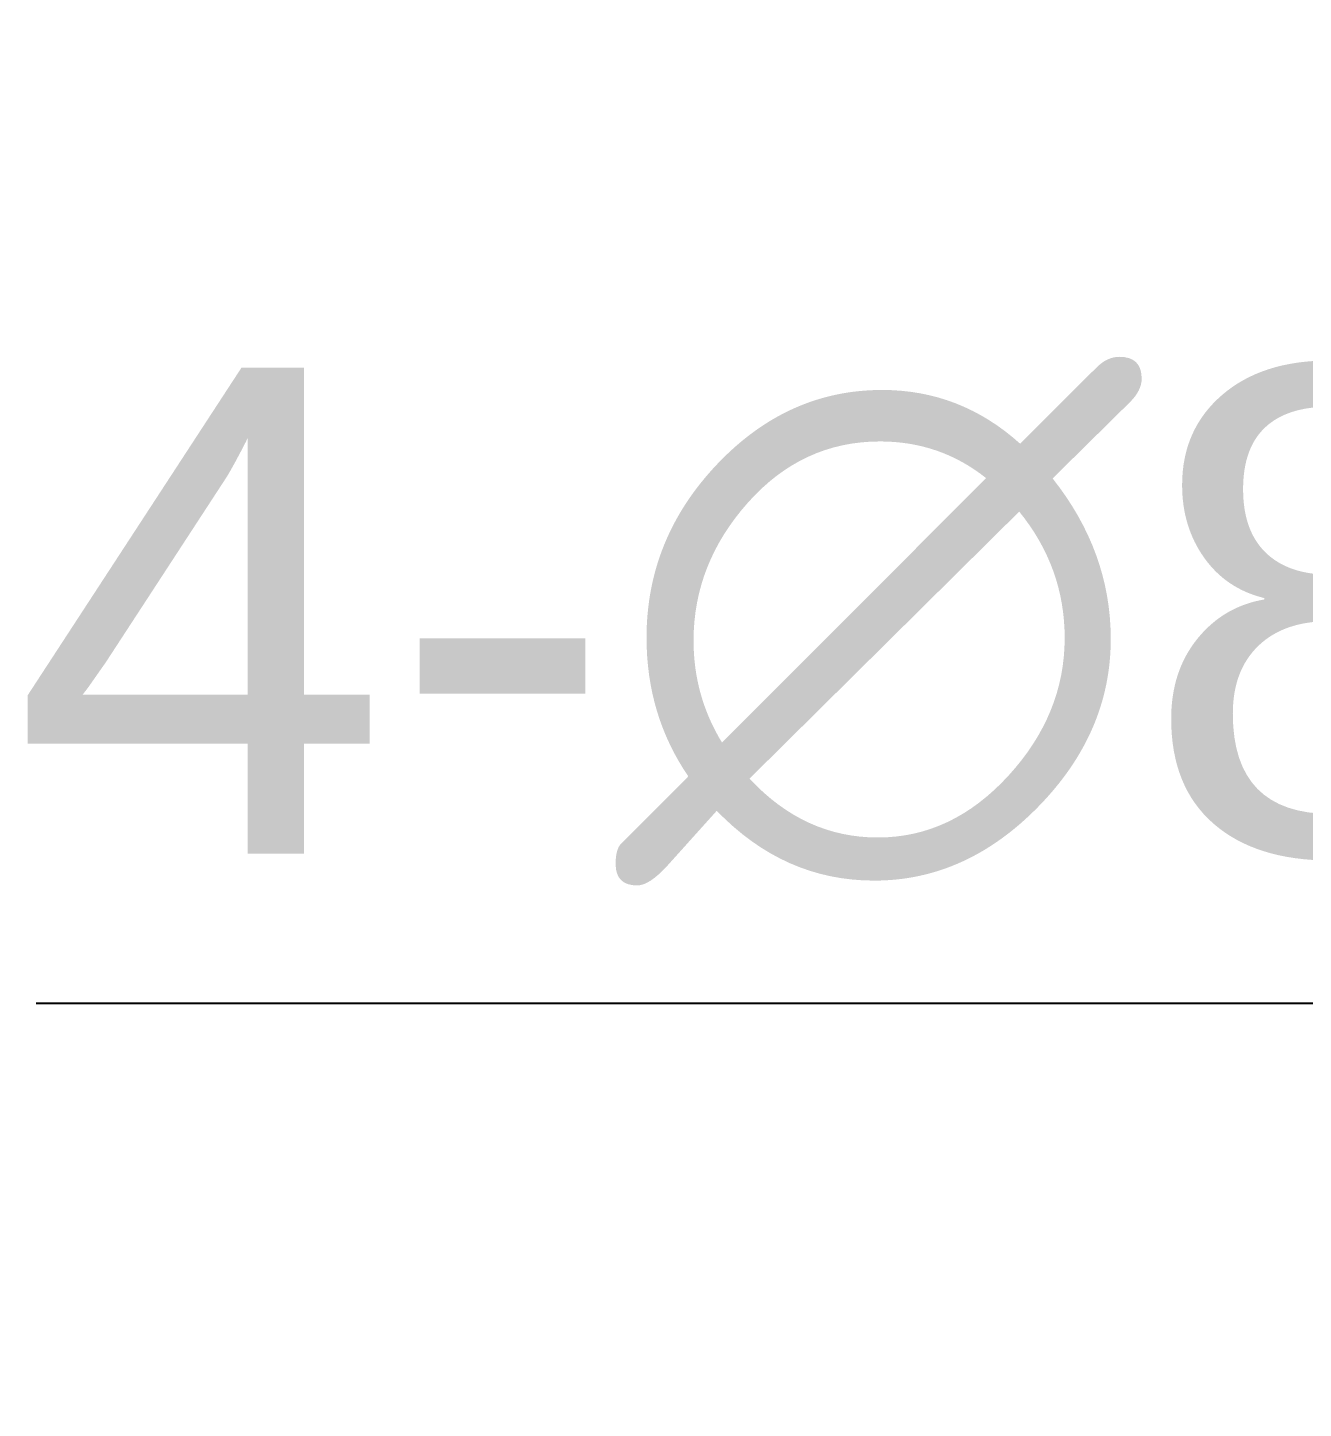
# Model space of a CAD drawing. Header units: millimetres. Extents: x 620 to 19791, y 2539 to 6969.
# Drawn here: x 2653.3 to 2758.3, y 3534.2 to 3647.8 of the extents above; entities that cross this region are included whole.
import ezdxf

# ---------------------------------------------------------------- set-up
doc = ezdxf.new("R2010")
doc.units = ezdxf.units.MM
doc.styles.get("Standard").update_dxf_attribs({"font": 'arial.ttf'})
doc.dimstyles.new('缩小5倍', dxfattribs={"dimtxt": 40, "dimasz": 20, "dimexe": 1, "dimexo": 0.2, "dimgap": 0, "dimtad": 1, "dimtoh": 1, "dimdec": 1, "dimzin": 9, "dimdsep": 46, "dimtxsty": 'Standard', "dimblk": '_FILLED', "dimcen": 0.2, "dimclrd": 256, "dimclre": 256, "dimclrt": 256, "dimadec": 1, "dimazin": 2, "dimtfac": 1, "dimtdec": 1, "dimtofl": 0, "dimtmove": 0, "dimatfit": 3, "dimldrblk": '_FILLED', "dimfxl": 1, "dimtolj": 1, "dimtzin": 0, "dimarcsym": 0})

# ---------------------------------------------------------------- blocks, each defined once
blk = doc.blocks.new('_FILLED')
at = {"color": 0, "linetype": 'ByBlock'}
blk.add_solid([(0, 0), (-1, 0.15), (-1, -0.15)], dxfattribs=at)
blk = doc.blocks.new('*D14')
at = {"lineweight": -2, "transparency": 16777216}
for p, q in [((3089.5, 3675.88), (3089.9, 3675.88)), ((3089.7, 3675.68), (3089.7, 3676.08)), ((3054.51, 3567.51), (3082.29, 3653.05)), ((2653.97, 3567.51), (3054.51, 3567.51))]:
    blk.add_line(p, q, dxfattribs=at)
at = {"layer": 'Defpoints', "color": 0, "transparency": 16777216}
for p in [(3090.94, 3679.68), (3088.47, 3672.07)]:
    blk.add_point(p, dxfattribs=at)
at = {"lineweight": -2, "transparency": 16777216, "xscale": 20, "yscale": 20, "zscale": 20, "rotation": 72.00816518130267}
blk.add_blockref('_FILLED', (3088.47, 3672.07), dxfattribs=at)
at = {"lineweight": 5, "transparency": 16777216, "insert": (2854.24, 3593.8), "char_height": 40, "attachment_point": 5}
blk.add_mtext('\\A1;4-∅8mm [∅3/8"]', dxfattribs=at)

msp = doc.modelspace()

# ---------------------------------------------------------------- dimensions: what is measured, and where the dimension line sits
at = {"color": 6, "lineweight": 5}
dim = msp.add_diameter_dim_2p(p1=(3090.93941, 3679.6827), p2=(3088.46836, 3672.07389), text='4-<>', dimstyle='缩小5倍', override={"dimpost": 'mm'}, dxfattribs=at)
dim.commit()
dim.dimension.update_dxf_attribs({"geometry": '*D14', "text_midpoint": (2854.23811, 3567.51308), "dimtype": 163})

doc.saveas('drawing.dxf')
